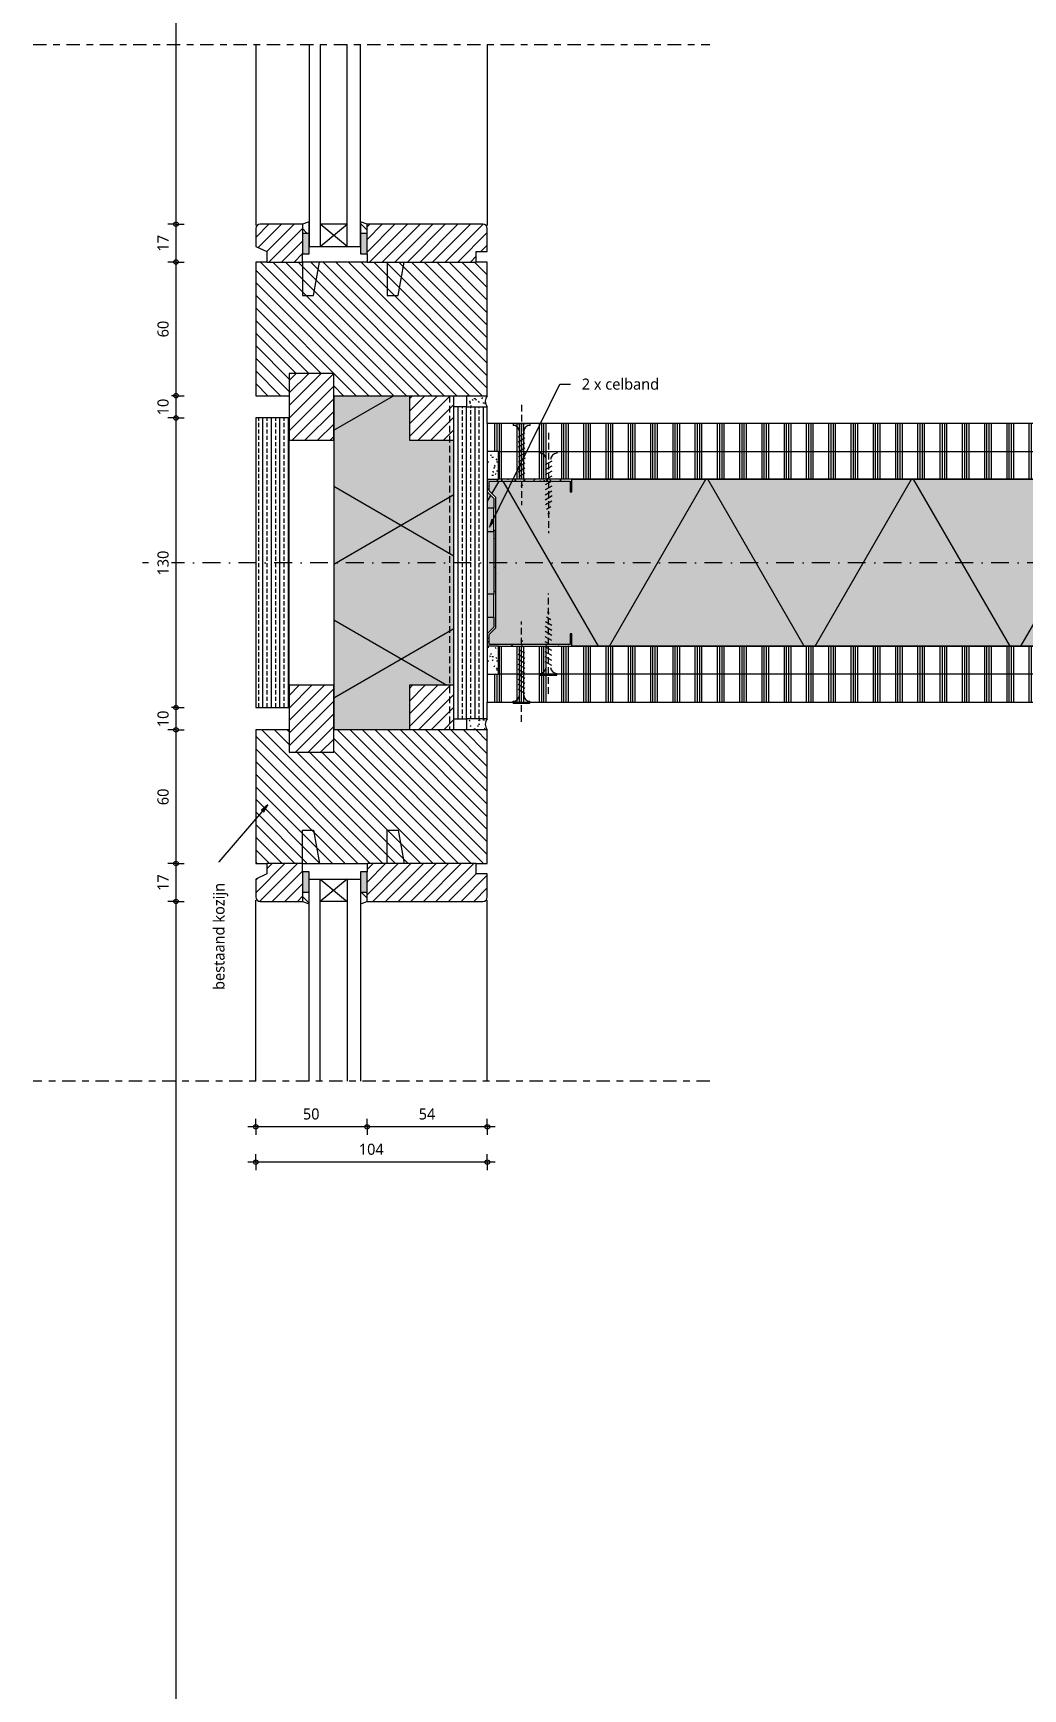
# Model space of a CAD drawing. Header units: millimetres. Extents: x 32900 to 38291, y -18988 to 4133.
# Drawn here: x 32907 to 33351, y -2384 to -1640 of the extents above; entities that cross this region are included whole.
import ezdxf

# ---------------------------------------------------------------- set-up
doc = ezdxf.new("R2010")
doc.units = ezdxf.units.MM
for name, pattern in [('MV_center', [15, 6, -3, 3, -3]), ('MV_hidden_2', [4.5, 3, -1.5]), ('MV_stramien', [16, 8, -4, 0, -4])]:
    doc.linetypes.add(name, pattern=pattern)
for name, color, linetype, lineweight in [('A-ANNO-DIMS', 211, 'Continuous', 13), ('A-ANNO-DIMS-2', 211, 'Continuous', 13), ('A-DETL', 90, 'Continuous', 13), ('A-DETL-GENF', 92, 'Continuous', 18), ('A-DETL-THIN', 151, 'Continuous', 18), ('G-ANNO-TEXT', 231, 'Continuous', 13)]:
    doc.layers.add(name, color=color, linetype=linetype, lineweight=lineweight)
doc.styles.add('Segoe UI', font='segoeui.ttf', dxfattribs={"height": 5})
doc.dimstyles.new('2_5_mm', dxfattribs={"dimscale": 304.8, "dimtxt": 5.23682, "dimasz": 0.006562, "dimexe": 0.011811, "dimexo": 0.0625, "dimgap": 0.005906, "dimtad": 1, "dimdec": 0, "dimzin": 0, "dimdsep": 46, "dimtxsty": 'Segoe UI', "dimblk1": 'DOTBLANK', "dimblk2": 'DOTBLANK', "dimsah": 1, "dimcen": 0.09, "dimdle": 0.011811, "dimazin": 0, "dimtfac": 1, "dimtdec": 4, "dimtix": 1, "dimtmove": 0, "dimatfit": 3, "dimfxl": 0.011811, "dimfxlon": 1, "dimtvp": 1, "dimtfill": 1, "dimtolj": 1, "dimtzin": 0, "dimarcsym": 2})
pattern_1 = [(90, (0, 0), (-3.81, 2e-16), []), (90, (1.905, 0), (-3.81, 2e-16), [1.905, -0.9525])]
pattern_2 = [(0, (0, 0), (8.128, 2.032), [0.67056, -5.425, 0.67056, -5.425, -32.512]), (0, (0, 0), (8.128, 2.032), [-12.192, 0.67056, -11.521, 0.67056, -5.425, -14.224]), (0, (0, 0), (8.128, 2.032), [-30.48, 0.67056, -3.393, 0.67056, -9.489]), (120, (3.048, 1.016), (-5.82376362, 6.02305448), [0.67056, -5.425, 0.67056, -5.425, -32.512]), (120, (3.048, 1.016), (-5.82376362, 6.02305448), [-12.192, 0.67056, -11.521, 0.67056, -5.425, -14.224]), (120, (3.048, 1.016), (-5.82376362, 6.02305448), [-30.48, 0.67056, -3.393, 0.67056, -9.489]), (240, (4.064, 5.08), (-2.30423638, -8.05505448), [0.67056, -5.425, 0.67056, -5.425, -32.512]), (240, (4.064, 5.08), (-2.30423638, -8.05505448), [-12.192, 0.67056, -11.521, 0.67056, -5.425, -14.224]), (240, (4.064, 5.08), (-2.30423638, -8.05505448), [-30.48, 0.67056, -3.393, 0.67056, -9.489])]
pattern_3 = [(45, (0, 0), (-2.82842712, 2.82842712), [])]
pattern_4 = [(135, (0, 0), (-2.82842712, -2.82842712), [])]
pattern_5 = [(90, (4, 0), (-10, 6e-16), []), (90, (5, 0), (-10, 6e-16), []), (90, (6, 0), (-10, 6e-16), []), (90, (7, 0), (-10, 6e-16), [])]

# ---------------------------------------------------------------- blocks, each defined once
blk = doc.blocks.new('42 isolatie - Type 1-3788609-Details ziekenhuis Utiliteitsgebouw')
at = {"layer": 'A-DETL-GENF'}
blk.add_hatch(color=256, dxfattribs=at).paths.add_polyline_path([(150.28, -54.8), (150.28, -20.8), (130.28, -20.8), (130.28, -0.8), (20.28, -0.8), (20.28, -20.8), (0.28, -20.8), (0.28, -54.8), (130.28, -54.8)])
at = {"layer": 'A-DETL-GENF', "lineweight": 13}
h = blk.add_hatch(dxfattribs=at)
h.set_pattern_fill('FP_15', color=256, style=0, pattern_type=2)
h.set_pattern_definition([(300, (0, 0), (-45.033, -26), []), (240, (0, 0), (-45.033, 26), [])])
h.paths.add_polyline_path([(150.28, -54.8), (150.28, -20.8), (130.28, -20.8), (130.28, -0.8), (20.28, -0.8), (20.28, -20.8), (0.28, -20.8), (0.28, -54.8), (130.28, -54.8)])
at = {"layer": 'A-DETL-GENF'}
for p, q in [((130.28, -0.8), (20.28, -0.8)), ((130.28, -0.8), (20.28, -0.8)), ((0.28, -54.8), (20.28, -54.8)), ((20.28, -54.8), (130.28, -54.8)), ((20.28, -54.8), (130.28, -54.8)), ((130.28, -54.8), (150.28, -54.8))]:
    blk.add_line(p, q, dxfattribs=at)
blk = doc.blocks.new('31 dubbel_glas - Type 1-3731713-Details ziekenhuis Utiliteitsgebouw')
at = {"layer": 'A-DETL-GENF', "lineweight": 13}
for p, q in [((0, 0), (0, -23)), ((90.63, 0), (0, 0)), ((90.63, -5), (0, -5)), ((0, -5), (10, -17)), ((0, -17), (10, -5)), ((10, -17), (10, -5)), ((0, -17), (90.63, -17)), ((0, -23), (90.63, -23))]:
    blk.add_line(p, q, dxfattribs=at)
blk = doc.blocks.new('42 isolatie - Type 1-3788374-Details ziekenhuis Utiliteitsgebouw')
at = {"layer": 'A-DETL-GENF'}
h = blk.add_hatch(color=256, dxfattribs=at)
h.paths.add_polyline_path([(38.28, -75.8), (499.65, -75.8), (499.65, -0.8), (38.28, -0.8), (38.28, -6.4), (37.48, -6.4), (37.48, -1.6), (1.08, -1.6), (1.08, -6.07), (4.08, -9.07), (4.08, -67.53), (1.08, -70.53), (1.08, -75), (37.48, -75), (37.48, -70.2), (38.28, -70.2), (38.28, -75)])
h.paths.add_polyline_path([(0.28, -70.2), (3.28, -67.2), (3.28, -62.78), (0.28, -62.78), (0.28, -67.2)])
h.paths.add_polyline_path([(3.28, -52.36), (3.28, -24.24), (0.28, -24.24), (0.28, -52.36), (1.08, -52.36)])
h.paths.add_polyline_path([(3.28, -13.82), (3.28, -9.4), (0.28, -6.4), (0.28, -13.82), (1.08, -13.82)])
at = {"layer": 'A-DETL-GENF', "lineweight": 13}
h = blk.add_hatch(dxfattribs=at)
h.set_pattern_fill('FP_3', color=256, style=0, pattern_type=2)
h.set_pattern_definition([(300, (0, 0), (-69.282, -40), []), (240, (0, 0), (-69.282, 40), [])])
h.paths.add_polyline_path([(38.28, -75.8), (499.65, -75.8), (499.65, -0.8), (38.28, -0.8), (38.28, -6.4), (37.48, -6.4), (37.48, -1.6), (1.08, -1.6), (1.08, -6.07), (4.08, -9.07), (4.08, -67.53), (1.08, -70.53), (1.08, -75), (37.48, -75), (37.48, -70.2), (38.28, -70.2), (38.28, -75)])
h.paths.add_polyline_path([(0.28, -70.2), (3.28, -67.2), (3.28, -62.78), (0.28, -62.78), (0.28, -67.2)])
h.paths.add_polyline_path([(3.28, -52.36), (3.28, -24.24), (0.28, -24.24), (0.28, -52.36), (1.08, -52.36)])
h.paths.add_polyline_path([(3.28, -13.82), (3.28, -9.4), (0.28, -6.4), (0.28, -13.82), (1.08, -13.82)])
at = {"layer": 'A-DETL-GENF'}
for p, q in [((0.28, -6.4), (0.28, -13.82)), ((0.28, -6.4), (0.28, -13.82)), ((499.65, -0.8), (38.28, -0.8)), ((0.28, -24.24), (0.28, -52.36)), ((0.28, -24.24), (0.28, -52.36)), ((0.28, -62.78), (0.28, -70.2)), ((0.28, -62.78), (0.28, -70.2)), ((38.28, -75.8), (499.65, -75.8))]:
    blk.add_line(p, q, dxfattribs=at)
blk = doc.blocks.new('31 dubbel_glas - Type 1-3731714-Details ziekenhuis Utiliteitsgebouw')
at = {"layer": 'A-DETL-GENF', "lineweight": 13}
for p, q in [((0, 23), (90.63, 23)), ((0, 0), (0, 23)), ((0, 17), (90.63, 17)), ((0, 5), (10, 17)), ((0, 17), (10, 5)), ((10, 17), (10, 5)), ((90.63, 5), (0, 5)), ((90.63, 0), (0, 0))]:
    blk.add_line(p, q, dxfattribs=at)
blk = doc.blocks.new('NLRS_00_DI_maskeer - Type 1-4234895-Details ziekenhuis Utiliteitsgebouw')
at = {"layer": 'A-DETL-GENF', "linetype": 'MV_center'}
blk.add_line((204, 0), (-100, 0), dxfattribs=at)
blk = doc.blocks.new('NLRS_00_DI_maskeer - Type 1-4234896-Details ziekenhuis Utiliteitsgebouw')
at = {"layer": 'A-DETL-GENF', "linetype": 'MV_center'}
blk.add_line((-100, 0), (204, 0), dxfattribs=at)
blk = doc.blocks.new('DIMBLOCK155-Details ziekenhuis Utiliteitsgebouw')
at = {"layer": 'A-ANNO-DIMS-2'}
for p, q in [((33056.59, -2131.45), (33056.59, -2127.85)), ((33114.19, -2131.45), (33056.59, -2131.45)), ((33056.59, -2131.45), (33056.59, -2135.05)), ((33110.59, -2131.45), (33110.59, -2127.85)), ((33110.59, -2131.45), (33110.59, -2135.05))]:
    blk.add_line(p, q, dxfattribs=at)
for centre in [(33056.59, -2131.45), (33110.59, -2131.45)]:
    blk.add_circle(centre, 1, dxfattribs=at)
at = {"layer": 'A-ANNO-DIMS-2', "color": 0, "insert": (33079.78, -2123.13), "char_height": 5, "width": 9.1406, "attachment_point": 1, "line_spacing_factor": 1.142579, "style": 'Segoe UI', "bg_fill": 3, "box_fill_scale": 1.25, "bg_fill_color": 9, "bg_fill_true_color": 13158600, "bg_fill_transparency": 0}
blk.add_mtext('54', dxfattribs=at)
blk = doc.blocks.new('_DotBlank')
at = {"color": 0, "linetype": 'ByBlock', "lineweight": -2}
blk.add_line((-0.5, 0), (-1, 0), dxfattribs=at)
blk.add_circle((0, 0), 0.5, dxfattribs=at)
blk = doc.blocks.new('DIMBLOCK156-Details ziekenhuis Utiliteitsgebouw')
at = {"layer": 'A-ANNO-DIMS-2'}
for p, q in [((33056.59, -2131.45), (33002.99, -2131.45)), ((33006.59, -2131.45), (33006.59, -2127.85)), ((33006.59, -2131.45), (33006.59, -2135.05)), ((33056.59, -2131.45), (33056.59, -2127.85)), ((33056.59, -2131.45), (33056.59, -2135.05))]:
    blk.add_line(p, q, dxfattribs=at)
for centre in [(33006.59, -2131.45), (33056.59, -2131.45)]:
    blk.add_circle(centre, 1, dxfattribs=at)
at = {"layer": 'A-ANNO-DIMS-2', "color": 0, "insert": (33027.78, -2123.13), "char_height": 5, "width": 9.1406, "attachment_point": 1, "line_spacing_factor": 1.142579, "style": 'Segoe UI', "bg_fill": 3, "box_fill_scale": 1.25, "bg_fill_color": 9, "bg_fill_true_color": 13158600, "bg_fill_transparency": 0}
blk.add_mtext('50', dxfattribs=at)
blk = doc.blocks.new('DIMBLOCK157-Details ziekenhuis Utiliteitsgebouw')
at = {"layer": 'A-ANNO-DIMS-2'}
for p, q in [((33114.19, -2147.3), (33002.99, -2147.3)), ((33006.59, -2147.3), (33006.59, -2143.7)), ((33006.59, -2147.3), (33006.59, -2150.9)), ((33110.59, -2147.3), (33110.59, -2143.7)), ((33110.59, -2147.3), (33110.59, -2150.9))]:
    blk.add_line(p, q, dxfattribs=at)
for centre in [(33006.59, -2147.3), (33110.59, -2147.3)]:
    blk.add_circle(centre, 1, dxfattribs=at)
at = {"layer": 'A-ANNO-DIMS-2', "color": 0, "insert": (33052.88, -2138.98), "char_height": 5, "width": 13.7109, "attachment_point": 1, "line_spacing_factor": 1.142579, "style": 'Segoe UI', "bg_fill": 3, "box_fill_scale": 1.25, "bg_fill_color": 9, "bg_fill_true_color": 13158600, "bg_fill_transparency": 0}
blk.add_mtext('104', dxfattribs=at)
blk = doc.blocks.new('DIMBLOCK158-Details ziekenhuis Utiliteitsgebouw')
at = {"layer": 'A-ANNO-DIMS-2'}
for p, q in [((32970.77, -1722.62), (32970.77, -1743.22)), ((32970.77, -1726.22), (32967.17, -1726.22)), ((32970.77, -1726.22), (32974.37, -1726.22)), ((32970.77, -1743.22), (32967.17, -1743.22)), ((32970.77, -1743.22), (32974.37, -1743.22))]:
    blk.add_line(p, q, dxfattribs=at)
for centre in [(32970.77, -1726.22), (32970.77, -1743.22)]:
    blk.add_circle(centre, 1, dxfattribs=at)
at = {"layer": 'A-ANNO-DIMS-2', "color": 0, "insert": (32962.45, -1738.53), "char_height": 5, "width": 9.1406, "attachment_point": 1, "rotation": 90, "line_spacing_factor": 1.142579, "style": 'Segoe UI', "bg_fill": 3, "box_fill_scale": 1.25, "bg_fill_color": 9, "bg_fill_true_color": 13158600, "bg_fill_transparency": 0}
blk.add_mtext('17', dxfattribs=at)
blk = doc.blocks.new('DIMBLOCK159-Details ziekenhuis Utiliteitsgebouw')
at = {"layer": 'A-ANNO-DIMS-2'}
for p, q in [((32970.77, -1743.22), (32967.17, -1743.22)), ((32970.77, -1743.22), (32970.77, -1803.22)), ((32970.77, -1743.22), (32974.37, -1743.22)), ((32970.77, -1803.22), (32967.17, -1803.22)), ((32970.77, -1803.22), (32974.37, -1803.22))]:
    blk.add_line(p, q, dxfattribs=at)
for centre in [(32970.77, -1743.22), (32970.77, -1803.22)]:
    blk.add_circle(centre, 1, dxfattribs=at)
at = {"layer": 'A-ANNO-DIMS-2', "color": 0, "insert": (32962.45, -1777.03), "char_height": 5, "width": 9.1406, "attachment_point": 1, "rotation": 90, "line_spacing_factor": 1.142579, "style": 'Segoe UI', "bg_fill": 3, "box_fill_scale": 1.25, "bg_fill_color": 9, "bg_fill_true_color": 13158600, "bg_fill_transparency": 0}
blk.add_mtext('60', dxfattribs=at)
blk = doc.blocks.new('DIMBLOCK160-Details ziekenhuis Utiliteitsgebouw')
at = {"layer": 'A-ANNO-DIMS-2'}
for p, q in [((32970.77, -1803.22), (32967.17, -1803.22)), ((32970.77, -1803.22), (32970.77, -1813.22)), ((32970.77, -1803.22), (32974.37, -1803.22)), ((32970.77, -1813.22), (32967.17, -1813.22)), ((32970.77, -1813.22), (32974.37, -1813.22))]:
    blk.add_line(p, q, dxfattribs=at)
for centre in [(32970.77, -1803.22), (32970.77, -1813.22)]:
    blk.add_circle(centre, 1, dxfattribs=at)
at = {"layer": 'A-ANNO-DIMS-2', "color": 0, "insert": (32962.45, -1812.03), "char_height": 5, "width": 9.1406, "attachment_point": 1, "rotation": 90, "line_spacing_factor": 1.142579, "style": 'Segoe UI', "bg_fill": 3, "box_fill_scale": 1.25, "bg_fill_color": 9, "bg_fill_true_color": 13158600, "bg_fill_transparency": 0}
blk.add_mtext('10', dxfattribs=at)
blk = doc.blocks.new('DIMBLOCK161-Details ziekenhuis Utiliteitsgebouw')
at = {"layer": 'A-ANNO-DIMS-2'}
for p, q in [((32970.77, -1813.22), (32967.17, -1813.22)), ((32970.77, -1813.22), (32970.77, -1943.22)), ((32970.77, -1813.22), (32974.37, -1813.22)), ((32970.77, -1943.22), (32967.17, -1943.22)), ((32970.77, -1943.22), (32974.37, -1943.22))]:
    blk.add_line(p, q, dxfattribs=at)
for centre in [(32970.77, -1813.22), (32970.77, -1943.22)]:
    blk.add_circle(centre, 1, dxfattribs=at)
at = {"layer": 'A-ANNO-DIMS-2', "color": 0, "insert": (32962.45, -1883.94), "char_height": 5, "width": 13.7109, "attachment_point": 1, "rotation": 90, "line_spacing_factor": 1.142579, "style": 'Segoe UI', "bg_fill": 3, "box_fill_scale": 1.25, "bg_fill_color": 9, "bg_fill_true_color": 13158600, "bg_fill_transparency": 0}
blk.add_mtext('130', dxfattribs=at)
blk = doc.blocks.new('DIMBLOCK162-Details ziekenhuis Utiliteitsgebouw')
at = {"layer": 'A-ANNO-DIMS-2'}
for p, q in [((32970.77, -1943.22), (32967.17, -1943.22)), ((32970.77, -1943.22), (32970.77, -1953.22)), ((32970.77, -1943.22), (32974.37, -1943.22)), ((32970.77, -1953.22), (32967.17, -1953.22)), ((32970.77, -1953.22), (32974.37, -1953.22))]:
    blk.add_line(p, q, dxfattribs=at)
for centre in [(32970.77, -1943.22), (32970.77, -1953.22)]:
    blk.add_circle(centre, 1, dxfattribs=at)
at = {"layer": 'A-ANNO-DIMS-2', "color": 0, "insert": (32962.45, -1952.03), "char_height": 5, "width": 9.1406, "attachment_point": 1, "rotation": 90, "line_spacing_factor": 1.142579, "style": 'Segoe UI', "bg_fill": 3, "box_fill_scale": 1.25, "bg_fill_color": 9, "bg_fill_true_color": 13158600, "bg_fill_transparency": 0}
blk.add_mtext('10', dxfattribs=at)
blk = doc.blocks.new('DIMBLOCK163-Details ziekenhuis Utiliteitsgebouw')
at = {"layer": 'A-ANNO-DIMS-2'}
for p, q in [((32970.77, -1953.22), (32967.17, -1953.22)), ((32970.77, -1953.22), (32970.77, -2013.22)), ((32970.77, -1953.22), (32974.37, -1953.22)), ((32970.77, -2013.22), (32967.17, -2013.22)), ((32970.77, -2013.22), (32974.37, -2013.22))]:
    blk.add_line(p, q, dxfattribs=at)
for centre in [(32970.77, -1953.22), (32970.77, -2013.22)]:
    blk.add_circle(centre, 1, dxfattribs=at)
at = {"layer": 'A-ANNO-DIMS-2', "color": 0, "insert": (32962.45, -1987.03), "char_height": 5, "width": 9.1406, "attachment_point": 1, "rotation": 90, "line_spacing_factor": 1.142579, "style": 'Segoe UI', "bg_fill": 3, "box_fill_scale": 1.25, "bg_fill_color": 9, "bg_fill_true_color": 13158600, "bg_fill_transparency": 0}
blk.add_mtext('60', dxfattribs=at)
blk = doc.blocks.new('DIMBLOCK164-Details ziekenhuis Utiliteitsgebouw')
at = {"layer": 'A-ANNO-DIMS-2'}
for p, q in [((32970.77, -2013.22), (32967.17, -2013.22)), ((32970.77, -2013.22), (32970.77, -2033.82)), ((32970.77, -2013.22), (32974.37, -2013.22)), ((32970.77, -2030.22), (32967.17, -2030.22)), ((32970.77, -2030.22), (32974.37, -2030.22))]:
    blk.add_line(p, q, dxfattribs=at)
for centre in [(32970.77, -2013.22), (32970.77, -2030.22)]:
    blk.add_circle(centre, 1, dxfattribs=at)
at = {"layer": 'A-ANNO-DIMS-2', "color": 0, "insert": (32962.45, -2025.53), "char_height": 5, "width": 9.1406, "attachment_point": 1, "rotation": 90, "line_spacing_factor": 1.142579, "style": 'Segoe UI', "bg_fill": 3, "box_fill_scale": 1.25, "bg_fill_color": 9, "bg_fill_true_color": 13158600, "bg_fill_transparency": 0}
blk.add_mtext('17', dxfattribs=at)

msp = doc.modelspace()

# ---------------------------------------------------------------- hatches: boundary and pattern name
at = {"layer": 'A-DETL-GENF', "lineweight": 13}
h = msp.add_hatch(dxfattribs=at)
h.set_pattern_fill('FP_7', color=254, style=0, pattern_type=2)
h.set_pattern_definition(pattern_3)
h.paths.add_polyline_path([(33011.59, -1743.22), (33027.59, -1743.22), (33027.59, -1726.22), (33008.59, -1726.22), (33008.08, -1726.29), (33007.59, -1726.49), (33007.18, -1726.81), (33006.86, -1727.22), (33006.66, -1727.7), (33006.59, -1728.22), (33006.59, -1736.2), (33011.59, -1738.54), (33011.59, -1739.5)])
h = msp.add_hatch(dxfattribs=at)
h.set_pattern_fill('FP_9', color=254, style=0, pattern_type=2)
h.set_pattern_definition(pattern_4)
h.paths.add_polyline_path([(33027.59, -1730.22), (33030.59, -1730.22), (33030.59, -1725.13), (33027.59, -1726.22)])
at = {"layer": 'A-DETL-GENF'}
for points in [[(33030.59, -1739.5), (33030.59, -1730.22), (33027.59, -1730.22), (33027.59, -1739.5)], [(33056.59, -1739.5), (33056.59, -1730.22), (33053.59, -1730.22), (33053.59, -1739.5)], [(33110.59, -1864.16), (33113.59, -1864.16), (33113.59, -1853.74), (33110.59, -1853.74)], [(33113.59, -1902.7), (33113.59, -1892.28), (33110.59, -1892.28), (33110.59, -1902.7)], [(33027.59, -2026.22), (33030.59, -2026.22), (33030.59, -2016.94), (33027.59, -2016.94)], [(33056.59, -2026.22), (33056.59, -2016.94), (33053.59, -2016.94), (33053.59, -2026.22)]]:
    msp.add_hatch(color=9, dxfattribs=at).paths.add_polyline_path(points)
at = {"layer": 'A-DETL-GENF', "lineweight": 13}
h = msp.add_hatch(dxfattribs=at)
h.set_pattern_fill('FP_9', color=254, style=0, pattern_type=2)
h.set_pattern_definition(pattern_4)
h.paths.add_polyline_path([(33056.59, -1730.22), (33056.59, -1726.22), (33053.59, -1725.13), (33053.59, -1730.22)])
h = msp.add_hatch(dxfattribs=at)
h.set_pattern_fill('FP_7', color=254, style=0, pattern_type=2)
h.set_pattern_definition(pattern_3)
h.paths.add_polyline_path([(33056.59, -1743.22), (33105.59, -1743.22), (33105.59, -1738.54), (33110.59, -1738.54), (33110.59, -1728.22), (33110.52, -1727.7), (33110.32, -1727.22), (33110.01, -1726.81), (33109.59, -1726.49), (33109.11, -1726.29), (33108.59, -1726.22), (33056.59, -1726.22), (33056.59, -1739.5)])
h = msp.add_hatch(dxfattribs=at)
h.set_pattern_fill('FP_9', color=254, style=0, pattern_type=2)
h.set_pattern_definition(pattern_4)
h.paths.add_polyline_path([(33105.59, -1803.22), (33110.59, -1803.22), (33110.59, -1743.22), (33006.59, -1743.22), (33006.59, -1803.22), (33021.59, -1803.22), (33021.59, -1793.22), (33041.59, -1793.22), (33041.59, -1803.22), (33056.59, -1803.22)])
h = msp.add_hatch(dxfattribs=at)
h.set_pattern_fill('FP_7', color=254, style=0, pattern_type=2)
h.set_pattern_definition(pattern_3)
h.paths.add_polyline_path([(33021.59, -1823.22), (33041.59, -1823.22), (33041.59, -1793.22), (33021.59, -1793.22)])
h = msp.add_hatch(dxfattribs=at)
h.set_pattern_fill('FP_7', color=254, style=0, pattern_type=2)
h.set_pattern_definition(pattern_3)
h.paths.add_polyline_path([(33075.59, -1823.22), (33095.59, -1823.22), (33095.59, -1803.22), (33075.59, -1803.22)])
h = msp.add_hatch(dxfattribs=at)
h.set_pattern_fill('FP_6', color=254, style=0, pattern_type=2)
h.set_pattern_definition(pattern_2)
h.paths.add_polyline_path([(33110.59, -1808.22), (33110.1, -1807.47), (33109.79, -1806.62), (33109.68, -1805.72), (33109.79, -1804.82), (33110.1, -1803.98), (33110.59, -1803.22), (33101.19, -1803.22), (33101.19, -1808.22)])
h = msp.add_hatch(dxfattribs=at)
h.set_pattern_fill('FP_8', color=250, style=0, pattern_type=2)
h.set_pattern_definition(pattern_1)
h.paths.add_polyline_path([(33006.59, -1943.22), (33021.59, -1943.22), (33021.59, -1813.22), (33006.59, -1813.22), (33006.59, -1933.22)])
h = msp.add_hatch(dxfattribs=at)
h.set_pattern_fill('FP_8', color=250, style=0, pattern_type=2)
h.set_pattern_definition(pattern_1)
h.paths.add_polyline_path([(33101.19, -1948.22), (33110.59, -1948.22), (33110.59, -1808.22), (33095.59, -1808.22), (33095.59, -1948.22)])
h = msp.add_hatch(dxfattribs=at)
h.set_pattern_fill('FP_2', color=254, style=0, pattern_type=2)
h.set_pattern_definition(pattern_5)
h.paths.add_polyline_path([(33115.59, -1828.22), (33609.97, -1828.22), (33609.97, -1815.72), (33110.59, -1815.72), (33110.59, -1828.22)])
h = msp.add_hatch(dxfattribs=at)
h.set_pattern_fill('FP_6', color=254, style=0, pattern_type=2)
h.set_pattern_definition(pattern_2)
h.paths.add_polyline_path([(33110.59, -1840.72), (33115.59, -1840.72), (33115.59, -1828.22), (33110.59, -1828.22)])
h = msp.add_hatch(dxfattribs=at)
h.set_pattern_fill('FP_2', color=254, style=0, pattern_type=2)
h.set_pattern_definition(pattern_5)
h.paths.add_polyline_path([(33147.79, -1840.72), (33609.97, -1840.72), (33609.97, -1828.22), (33115.59, -1828.22), (33115.59, -1840.72)])
h = msp.add_hatch(dxfattribs=at)
h.set_pattern_fill('FP_6', color=254, style=0, pattern_type=2)
h.set_pattern_definition(pattern_2)
h.paths.add_polyline_path([(33148.59, -1915.72), (33148.59, -1910.12), (33147.79, -1910.12), (33147.79, -1914.92), (33111.39, -1914.92), (33111.39, -1910.45), (33114.39, -1907.45), (33114.39, -1848.99), (33111.39, -1845.99), (33111.39, -1841.52), (33147.79, -1841.52), (33147.79, -1846.32), (33148.59, -1846.32), (33148.59, -1840.72), (33110.59, -1840.72), (33110.59, -1846.32), (33113.59, -1849.32), (33113.59, -1907.12), (33110.59, -1910.12), (33110.59, -1915.72), (33115.59, -1915.72)])
h = msp.add_hatch(dxfattribs=at)
h.set_pattern_fill('FP_6', color=254, style=0, pattern_type=2)
h.set_pattern_definition(pattern_2)
h.paths.add_polyline_path([(33110.59, -1928.22), (33115.59, -1928.22), (33115.59, -1915.72), (33110.59, -1915.72)])
h = msp.add_hatch(dxfattribs=at)
h.set_pattern_fill('FP_2', color=254, style=0, pattern_type=2)
h.set_pattern_definition(pattern_5)
h.paths.add_polyline_path([(33609.97, -1928.22), (33609.97, -1915.72), (33115.59, -1915.72), (33115.59, -1928.22), (33148.59, -1928.22)])
h = msp.add_hatch(dxfattribs=at)
h.set_pattern_fill('FP_2', color=254, style=0, pattern_type=2)
h.set_pattern_definition(pattern_5)
h.paths.add_polyline_path([(33609.97, -1940.72), (33609.97, -1928.22), (33110.59, -1928.22), (33110.59, -1940.72), (33115.59, -1940.72)])
h = msp.add_hatch(dxfattribs=at)
h.set_pattern_fill('FP_7', color=254, style=0, pattern_type=2)
h.set_pattern_definition(pattern_3)
h.paths.add_polyline_path([(33041.59, -1963.22), (33041.59, -1933.22), (33021.59, -1933.22), (33021.59, -1963.22), (33041.2, -1963.22)])
h = msp.add_hatch(dxfattribs=at)
h.set_pattern_fill('FP_7', color=254, style=0, pattern_type=2)
h.set_pattern_definition(pattern_3)
h.paths.add_polyline_path([(33075.59, -1953.22), (33095.59, -1953.22), (33095.59, -1933.22), (33075.59, -1933.22)])
h = msp.add_hatch(dxfattribs=at)
h.set_pattern_fill('FP_9', color=254, style=0, pattern_type=2)
h.set_pattern_definition(pattern_4)
h.paths.add_polyline_path([(33105.59, -2013.22), (33110.59, -2013.22), (33110.59, -1953.22), (33041.59, -1953.22), (33041.59, -1963.22), (33021.59, -1963.22), (33021.59, -1953.22), (33006.59, -1953.22), (33006.59, -2013.22), (33056.59, -2013.22)])
h = msp.add_hatch(dxfattribs=at)
h.set_pattern_fill('FP_6', color=254, style=0, pattern_type=2)
h.set_pattern_definition(pattern_2)
h.paths.add_polyline_path([(33101.19, -1953.22), (33110.59, -1953.22), (33110.1, -1952.47), (33109.79, -1951.62), (33109.68, -1950.72), (33109.79, -1949.82), (33110.1, -1948.98), (33110.59, -1948.22), (33101.19, -1948.22)])
h = msp.add_hatch(dxfattribs=at)
h.set_pattern_fill('FP_7', color=254, style=0, pattern_type=2)
h.set_pattern_definition(pattern_3)
h.paths.add_polyline_path([(33027.59, -2030.22), (33027.59, -2013.22), (33011.59, -2013.22), (33011.59, -2017.91), (33006.59, -2020.24), (33006.59, -2028.22), (33006.66, -2028.74), (33006.86, -2029.22), (33007.18, -2029.64), (33007.59, -2029.95), (33008.08, -2030.15), (33008.59, -2030.22)])
h = msp.add_hatch(dxfattribs=at)
h.set_pattern_fill('FP_7', color=254, style=0, pattern_type=2)
h.set_pattern_definition(pattern_3)
h.paths.add_polyline_path([(33108.59, -2030.22), (33109.11, -2030.15), (33109.59, -2029.95), (33110.01, -2029.64), (33110.32, -2029.22), (33110.52, -2028.74), (33110.59, -2028.22), (33110.59, -2017.91), (33105.59, -2017.91), (33105.59, -2013.22), (33056.59, -2013.22), (33056.59, -2030.22)])
h = msp.add_hatch(dxfattribs=at)
h.set_pattern_fill('FP_9', color=254, style=0, pattern_type=2)
h.set_pattern_definition(pattern_4)
h.paths.add_polyline_path([(33030.59, -2031.31), (33030.59, -2026.22), (33027.59, -2026.22), (33027.59, -2030.22)])
h = msp.add_hatch(dxfattribs=at)
h.set_pattern_fill('FP_9', color=254, style=0, pattern_type=2)
h.set_pattern_definition(pattern_4)
h.paths.add_polyline_path([(33053.59, -2031.31), (33056.59, -2030.22), (33056.59, -2026.22), (33053.59, -2026.22)])
at = {"layer": 'G-ANNO-TEXT'}
for points in [[(33111.53, -1862.31), (33113.69, -1859.36), (33112.55, -1858.8)], [(33012.03, -1986.91), (33009.2, -1989.22), (33010.16, -1990.05)]]:
    msp.add_hatch(color=7, dxfattribs=at).paths.add_polyline_path(points)

# ---------------------------------------------------------------- linework, layer by layer
at = {"layer": 'A-DETL', "lineweight": 18}
msp.add_line((32970.77, 3651.86), (32970.77, -18988.14), dxfattribs=at)
at = {"layer": 'A-DETL'}
for p, q in [((33006.59, -1645.6), (33006.59, -1726.81)), ((33110.59, -1645.6), (33110.59, -1726.81)), ((33006.59, -1728.22), (33006.59, -1736.2)), ((33027.59, -1726.22), (33008.59, -1726.22)), ((33030.59, -1725.13), (33027.59, -1726.22)), ((33027.59, -1726.22), (33027.59, -1730.22)), ((33027.59, -1730.22), (33027.59, -1739.5)), ((33027.59, -1730.22), (33030.59, -1730.22)), ((33030.59, -1730.22), (33030.59, -1725.13)), ((33030.59, -1739.5), (33030.59, -1730.22)), ((33053.59, -1725.13), (33053.59, -1730.22)), ((33056.59, -1726.22), (33053.59, -1725.13)), ((33053.59, -1730.22), (33053.59, -1739.5)), ((33053.59, -1730.22), (33056.59, -1730.22)), ((33108.59, -1726.22), (33056.59, -1726.22)), ((33056.59, -1730.22), (33056.59, -1726.22)), ((33056.59, -1739.5), (33056.59, -1730.22)), ((33110.59, -1738.54), (33110.59, -1728.22)), ((33006.59, -1736.2), (33011.59, -1738.54)), ((33011.59, -1738.54), (33011.59, -1743.22)), ((33105.59, -1743.22), (33105.59, -1738.54)), ((33105.59, -1738.54), (33110.59, -1738.54)), ((33011.59, -1743.22), (33006.59, -1743.22)), ((33006.59, -1743.22), (33006.59, -1803.22)), ((33011.59, -1743.22), (33027.59, -1743.22)), ((33027.59, -1743.22), (33027.59, -1739.5)), ((33027.59, -1739.5), (33030.59, -1739.5)), ((33056.59, -1743.22), (33027.59, -1743.22)), ((33027.59, -1743.22), (33027.59, -1758.22)), ((33032.59, -1758.22), (33035.24, -1743.22)), ((33053.59, -1739.5), (33056.59, -1739.5)), ((33056.59, -1739.5), (33056.59, -1743.22)), ((33056.59, -1743.22), (33105.59, -1743.22)), ((33065.59, -1743.22), (33065.59, -1758.22)), ((33070.59, -1758.22), (33073.24, -1743.22)), ((33110.59, -1743.22), (33105.59, -1743.22)), ((33110.59, -1803.22), (33110.59, -1743.22)), ((33027.59, -1758.22), (33032.59, -1758.22)), ((33065.59, -1758.22), (33070.59, -1758.22)), ((33006.59, -1803.22), (33021.59, -1803.22)), ((33041.59, -1803.22), (33110.59, -1803.22)), ((33122.23, -1815.72), (33129.73, -1815.72)), ((33122.23, -1815.72), (33122.23, -1816.57)), ((33127.48, -1820.07), (33124.48, -1821.8)), ((33129.73, -1815.72), (33129.73, -1816.57)), ((33041.59, -1823.22), (33041.59, -1933.22)), ((33115.59, -1828.22), (33110.59, -1828.22)), ((33110.59, -1828.22), (33110.59, -1840.72)), ((33115.59, -1840.72), (33115.59, -1828.22)), ((33127.48, -1822.32), (33124.48, -1824.05)), ((33127.48, -1824.57), (33124.48, -1826.3)), ((33127.48, -1826.82), (33124.48, -1828.55)), ((33134.29, -1828.22), (33141.79, -1828.22)), ((33134.29, -1828.22), (33134.29, -1829.07)), ((33141.79, -1828.22), (33141.79, -1829.07)), ((33127.66, -1831.22), (33124.48, -1833.05)), ((33127.48, -1833.57), (33124.48, -1835.3)), ((33127.48, -1835.82), (33124.48, -1837.55)), ((33127.48, -1829.07), (33124.62, -1830.72)), ((33139.54, -1832.57), (33136.54, -1834.3)), ((33139.54, -1834.82), (33136.54, -1836.55)), ((33110.59, -1840.72), (33115.59, -1840.72)), ((33127.48, -1838.07), (33124.7, -1839.68)), ((33125.6, -1841.52), (33125.14, -1841.79)), ((33127.06, -1840.68), (33126.98, -1840.72)), ((33139.54, -1837.07), (33136.54, -1838.8)), ((33139.54, -1841.57), (33136.54, -1843.3)), ((33139.54, -1839.32), (33137.11, -1840.72)), ((33126.49, -1843.41), (33125.59, -1843.93)), ((33139.54, -1843.82), (33136.54, -1845.55)), ((33139.54, -1846.07), (33136.54, -1847.8)), ((33139.71, -1848.22), (33136.54, -1850.05)), ((33139.54, -1850.57), (33136.75, -1852.18)), ((33113.59, -1853.74), (33110.59, -1853.74)), ((33110.59, -1853.74), (33110.59, -1864.16)), ((33113.59, -1864.16), (33113.59, -1853.74)), ((33139.12, -1853.18), (33137.19, -1854.29)), ((33138.55, -1855.91), (33137.64, -1856.43)), ((33110.59, -1864.16), (33113.59, -1864.16)), ((33110.59, -1892.28), (33110.59, -1902.7)), ((33113.59, -1892.28), (33110.59, -1892.28)), ((33113.59, -1902.7), (33113.59, -1892.28)), ((33110.59, -1902.7), (33113.59, -1902.7)), ((33139.12, -1903.77), (33137.19, -1902.66)), ((33138.55, -1901.04), (33137.64, -1900.52)), ((33139.54, -1908.62), (33136.54, -1906.89)), ((33139.54, -1910.87), (33136.54, -1909.14)), ((33139.54, -1906.37), (33136.75, -1904.76)), ((33115.59, -1915.72), (33110.59, -1915.72)), ((33110.59, -1915.72), (33110.59, -1928.22)), ((33115.59, -1928.22), (33115.59, -1915.72)), ((33127.48, -1918.87), (33124.7, -1917.26)), ((33126.49, -1913.54), (33125.59, -1913.02)), ((33127.06, -1916.27), (33126.11, -1915.72)), ((33139.54, -1913.12), (33136.54, -1911.39)), ((33138.76, -1914.92), (33136.54, -1913.64)), ((33139.54, -1917.62), (33136.54, -1915.89)), ((33127.48, -1921.12), (33124.48, -1919.39)), ((33127.48, -1923.37), (33124.48, -1921.64)), ((33127.66, -1925.72), (33124.48, -1923.89)), ((33139.54, -1919.87), (33136.54, -1918.14)), ((33139.54, -1922.12), (33136.54, -1920.39)), ((33139.54, -1924.37), (33136.54, -1922.64)), ((33110.59, -1928.22), (33115.59, -1928.22)), ((33127.48, -1927.87), (33124.48, -1926.14)), ((33127.48, -1930.12), (33124.48, -1928.39)), ((33127.48, -1932.37), (33124.48, -1930.64)), ((33134.29, -1928.72), (33134.29, -1927.87)), ((33134.29, -1928.72), (33141.79, -1928.72)), ((33141.79, -1928.72), (33141.79, -1927.87)), ((33127.48, -1934.62), (33124.48, -1932.89)), ((33127.48, -1936.87), (33124.48, -1935.14)), ((33122.23, -1941.22), (33122.23, -1940.37)), ((33122.23, -1941.22), (33129.73, -1941.22)), ((33129.73, -1941.22), (33129.73, -1940.37)), ((33021.59, -1953.22), (33006.59, -1953.22)), ((33006.59, -1953.22), (33006.59, -2013.22)), ((33110.59, -1953.22), (33041.59, -1953.22)), ((33110.59, -2013.22), (33110.59, -1953.22)), ((33027.59, -2013.22), (33027.59, -1998.22)), ((33027.59, -1998.22), (33032.59, -1998.22)), ((33032.59, -1998.22), (33035.24, -2013.22)), ((33065.59, -2013.22), (33065.59, -1998.22)), ((33065.59, -1998.22), (33070.59, -1998.22)), ((33070.59, -1998.22), (33073.24, -2013.22)), ((33006.59, -2013.22), (33011.59, -2013.22)), ((33027.59, -2013.22), (33011.59, -2013.22)), ((33011.59, -2013.22), (33011.59, -2017.91)), ((33027.59, -2013.22), (33056.59, -2013.22)), ((33027.59, -2016.94), (33027.59, -2013.22)), ((33105.59, -2013.22), (33056.59, -2013.22)), ((33056.59, -2013.22), (33056.59, -2016.94)), ((33105.59, -2013.22), (33110.59, -2013.22)), ((33105.59, -2017.91), (33105.59, -2013.22)), ((33011.59, -2017.91), (33006.59, -2020.24)), ((33006.59, -2020.24), (33006.59, -2028.22)), ((33030.59, -2016.94), (33027.59, -2016.94)), ((33027.59, -2016.94), (33027.59, -2026.22)), ((33030.59, -2026.22), (33030.59, -2016.94)), ((33056.59, -2016.94), (33053.59, -2016.94)), ((33053.59, -2016.94), (33053.59, -2026.22)), ((33056.59, -2026.22), (33056.59, -2016.94)), ((33110.59, -2017.91), (33105.59, -2017.91)), ((33110.59, -2028.22), (33110.59, -2017.91)), ((33030.59, -2026.22), (33027.59, -2026.22)), ((33027.59, -2026.22), (33027.59, -2030.22)), ((33030.59, -2031.31), (33030.59, -2026.22)), ((33056.59, -2026.22), (33053.59, -2026.22)), ((33053.59, -2026.22), (33053.59, -2031.31)), ((33056.59, -2030.22), (33056.59, -2026.22)), ((33006.59, -2110.85), (33006.59, -2029.64)), ((33008.59, -2030.22), (33027.59, -2030.22)), ((33027.59, -2030.22), (33030.59, -2031.31)), ((33053.59, -2031.31), (33056.59, -2030.22)), ((33056.59, -2030.22), (33108.59, -2030.22)), ((33110.59, -2110.85), (33110.59, -2029.64))]:
    msp.add_line(p, q, dxfattribs=at)
at = {"layer": 'A-DETL', "linetype": 'MV_hidden_2'}
for p, q in [((33093.59, -1803.22), (33093.59, -1953.22)), ((33125.98, -1807.36), (33125.98, -1840.72)), ((33138.04, -1819.86), (33138.04, -1840.72)), ((33125.98, -1841.52), (33125.98, -1852.36)), ((33138.04, -1841.52), (33138.04, -1864.86)), ((33138.04, -1914.92), (33138.04, -1892.08)), ((33125.98, -1914.92), (33125.98, -1904.58)), ((33125.98, -1949.58), (33125.98, -1915.72)), ((33138.04, -1937.08), (33138.04, -1915.72))]:
    msp.add_line(p, q, dxfattribs=at)
at = {"layer": 'A-DETL', "linetype": 'MV_stramien', "lineweight": 18}
msp.add_line((33795.69, -1878.22), (32955.69, -1878.22), dxfattribs=at)
at = {"layer": 'A-DETL'}
for centre, radius, start, end in [((33008.59, -1728.22), 2, 90, 180), ((33108.59, -1728.22), 2, 360, 90), ((33122.23, -1819.32), 2.75, 0, 90), ((33129.73, -1819.32), 2.75, 90, 180), ((33134.29, -1831.82), 2.75, 0, 90), ((33141.79, -1831.82), 2.75, 90, 180), ((33134.29, -1925.12), 2.75, 270, 357.91606), ((33141.79, -1925.12), 2.75, 182.08394, 270), ((33122.23, -1937.62), 2.75, 270, 0), ((33129.73, -1937.62), 2.75, 180, 270), ((33008.59, -2028.22), 2, 180, 270), ((33108.59, -2028.22), 2, 270, 0)]:
    msp.add_arc(centre, radius, start, end, dxfattribs=at)
at = {"layer": 'A-DETL-THIN'}
for p, q in [((33041.59, -1793.22), (33021.59, -1793.22)), ((33021.59, -1793.22), (33021.59, -1823.22)), ((33041.59, -1823.22), (33041.59, -1793.22)), ((33075.59, -1803.22), (33075.59, -1823.22)), ((33095.59, -1823.22), (33095.59, -1803.22)), ((33101.19, -1803.22), (33101.19, -1808.22)), ((33021.59, -1813.22), (33006.59, -1813.22)), ((33006.59, -1813.22), (33006.59, -1943.22)), ((33101.19, -1808.22), (33095.59, -1808.22)), ((33101.19, -1808.22), (33110.59, -1808.22)), ((33110.59, -1815.72), (33110.59, -1808.22)), ((33609.97, -1815.72), (33110.59, -1815.72)), ((33110.59, -1815.72), (33110.59, -1828.22)), ((33021.59, -1933.22), (33021.59, -1823.22)), ((33021.59, -1823.22), (33041.59, -1823.22)), ((33075.59, -1823.22), (33095.59, -1823.22)), ((33115.59, -1828.22), (33609.97, -1828.22)), ((33110.59, -1840.72), (33110.59, -1846.32)), ((33111.39, -1845.99), (33111.39, -1841.52)), ((33111.39, -1841.52), (33147.79, -1841.52)), ((33148.59, -1840.72), (33115.59, -1840.72)), ((33147.79, -1841.52), (33147.79, -1846.32)), ((33148.59, -1840.72), (33609.97, -1840.72)), ((33148.59, -1846.32), (33148.59, -1840.72)), ((33110.59, -1846.32), (33113.59, -1849.32)), ((33114.39, -1848.99), (33111.39, -1845.99)), ((33113.59, -1849.32), (33113.59, -1853.74)), ((33114.39, -1907.45), (33114.39, -1848.99)), ((33147.79, -1846.32), (33148.59, -1846.32)), ((33113.59, -1864.16), (33113.59, -1892.28)), ((33113.59, -1902.7), (33113.59, -1907.12)), ((33113.59, -1907.12), (33110.59, -1910.12)), ((33110.59, -1910.12), (33110.59, -1915.72)), ((33111.39, -1910.45), (33114.39, -1907.45)), ((33148.59, -1910.12), (33147.79, -1910.12)), ((33147.79, -1910.12), (33147.79, -1914.92)), ((33148.59, -1915.72), (33148.59, -1910.12)), ((33111.39, -1914.92), (33111.39, -1910.45)), ((33147.79, -1914.92), (33111.39, -1914.92)), ((33115.59, -1915.72), (33148.59, -1915.72)), ((33609.97, -1915.72), (33148.59, -1915.72)), ((33110.59, -1928.22), (33110.59, -1940.72)), ((33609.97, -1928.22), (33115.59, -1928.22)), ((33041.59, -1933.22), (33021.59, -1933.22)), ((33021.59, -1933.22), (33021.59, -1963.22)), ((33041.59, -1963.22), (33041.59, -1933.22)), ((33095.59, -1933.22), (33075.59, -1933.22)), ((33075.59, -1933.22), (33075.59, -1953.22)), ((33095.59, -1953.22), (33095.59, -1933.22)), ((33006.59, -1943.22), (33021.59, -1943.22)), ((33110.59, -1948.22), (33110.59, -1940.72)), ((33110.59, -1940.72), (33609.97, -1940.72)), ((33095.59, -1948.22), (33101.19, -1948.22)), ((33110.59, -1948.22), (33101.19, -1948.22)), ((33101.19, -1948.22), (33101.19, -1953.22)), ((33021.59, -1963.22), (33041.59, -1963.22))]:
    msp.add_line(p, q, dxfattribs=at)
for centre in [(33113.57, -1805.72), (33113.57, -1950.72)]:
    msp.add_arc(centre, 3.88, 139.93681, 220.06319, dxfattribs=at)
at = {"layer": 'G-ANNO-TEXT', "color": 250}
for p, q in [((33111.53, -1862.31), (33143.21, -1798.02)), ((33143.21, -1798.02), (33148.01, -1798.02)), ((33112.55, -1858.8), (33111.53, -1862.31)), ((33111.53, -1862.31), (33113.69, -1859.36)), ((33113.69, -1859.36), (33112.55, -1858.8)), ((33012.03, -1986.91), (32990.06, -2012.45)), ((33012.03, -1986.91), (33009.2, -1989.22)), ((33009.2, -1989.22), (33010.16, -1990.05)), ((33010.16, -1990.05), (33012.03, -1986.91)), ((32990.06, -2012.45), (32990.06, -2012.58))]:
    msp.add_line(p, q, dxfattribs=at)

# ---------------------------------------------------------------- block references
at = {"layer": 'A-DETL-GENF', "linetype": 'MV_center'}
for name, p in [('NLRS_00_DI_maskeer - Type 1-4234896-Details ziekenhuis Utiliteitsgebouw', (33006.59, -1645.6)), ('NLRS_00_DI_maskeer - Type 1-4234895-Details ziekenhuis Utiliteitsgebouw', (33006.59, -2110.85))]:
    msp.add_blockref(name, p, dxfattribs=at)
at = {"layer": 'A-DETL-GENF', "lineweight": 13}
for name, p, rotation in [('31 dubbel_glas - Type 1-3731713-Details ziekenhuis Utiliteitsgebouw', (33030.59, -1736.22), 90.00000000000026), ('31 dubbel_glas - Type 1-3731714-Details ziekenhuis Utiliteitsgebouw', (33030.59, -2020.22), 269.9999999999935)]:
    msp.add_blockref(name, p, dxfattribs=dict(at, rotation=rotation))
at = {"layer": 'A-DETL-GENF', "rotation": 270}
msp.add_blockref('42 isolatie - Type 1-3788609-Details ziekenhuis Utiliteitsgebouw', (33096.39, -1802.94), dxfattribs=at)
at = {"layer": 'A-DETL-GENF'}
msp.add_blockref('42 isolatie - Type 1-3788374-Details ziekenhuis Utiliteitsgebouw', (33110.31, -1839.92), dxfattribs=at)

# ---------------------------------------------------------------- texts
at = {"layer": 'G-ANNO-TEXT', "color": 7, "insert": (33153.02, -1795.52), "char_height": 5, "width": 42.8101, "attachment_point": 1, "style": 'Segoe UI'}
msp.add_mtext('2 x celband', dxfattribs=at)
at = {"layer": 'G-ANNO-TEXT', "color": 7, "insert": (32987.56, -2069.97), "char_height": 5, "width": 63.4936, "attachment_point": 1, "rotation": 90, "style": 'Segoe UI'}
msp.add_mtext('bestaand kozijn  ', dxfattribs=at)

# ---------------------------------------------------------------- dimensions: what is measured, and where the dimension line sits
at = {"layer": 'A-ANNO-DIMS'}
dim = msp.add_linear_dim(base=(33056.59, -2131.45), p1=(33110.59, -2135.05), p2=(33056.59, -2127.85), dimstyle='2_5_mm', override={"dimpost": '<>', "dimfxl": 54.477885}, dxfattribs=at)
dim.commit()
dim.dimension.update_dxf_attribs({"geometry": 'DIMBLOCK155-Details ziekenhuis Utiliteitsgebouw', "text_midpoint": (33083.59, -2127.11)})

# ---------------------------------------------------------------- next in the draw order: dimensions: what is measured, and where the dimension line sits
dim = msp.add_linear_dim(base=(32970.77, -1743.22), p1=(32974.37, -1726.22), p2=(32974.37, -1743.22), angle=90, dimstyle='2_5_mm', override={"dimpost": '<>', "dimfxl": 17}, dxfattribs=at)
dim.commit()
dim.dimension.update_dxf_attribs({"geometry": 'DIMBLOCK158-Details ziekenhuis Utiliteitsgebouw', "text_midpoint": (32966.42, -1734.72)})
dim = msp.add_linear_dim(base=(33006.59, -2131.45), p1=(33056.59, -2127.85), p2=(33006.59, -2135.05), dimstyle='2_5_mm', override={"dimpost": '<>', "dimfxl": 50.51574}, dxfattribs=at)
dim.commit()
dim.dimension.update_dxf_attribs({"geometry": 'DIMBLOCK156-Details ziekenhuis Utiliteitsgebouw', "text_midpoint": (33031.59, -2127.07)})

# ---------------------------------------------------------------- next in the draw order: dimensions: what is measured, and where the dimension line sits
dim = msp.add_linear_dim(base=(32970.77, -1803.22), p1=(32974.37, -1743.22), p2=(32974.37, -1803.22), angle=90, dimstyle='2_5_mm', override={"dimpost": '<>', "dimfxl": 60}, dxfattribs=at)
dim.commit()
dim.dimension.update_dxf_attribs({"geometry": 'DIMBLOCK159-Details ziekenhuis Utiliteitsgebouw', "text_midpoint": (32966.39, -1773.22)})
dim = msp.add_linear_dim(base=(33006.59, -2147.3), p1=(33110.59, -2150.9), p2=(33006.59, -2150.9), dimstyle='2_5_mm', override={"dimpost": '<>', "dimfxl": 104}, dxfattribs=at)
dim.commit()
dim.dimension.update_dxf_attribs({"geometry": 'DIMBLOCK157-Details ziekenhuis Utiliteitsgebouw', "text_midpoint": (33058.59, -2142.9)})

# ---------------------------------------------------------------- next in the draw order: dimensions: what is measured, and where the dimension line sits
dim = msp.add_linear_dim(base=(32970.77, -1813.22), p1=(32974.37, -1803.22), p2=(32974.37, -1813.22), angle=90, dimstyle='2_5_mm', override={"dimpost": '<>', "dimfxl": 10}, dxfattribs=at)
dim.commit()
dim.dimension.update_dxf_attribs({"geometry": 'DIMBLOCK160-Details ziekenhuis Utiliteitsgebouw', "text_midpoint": (32966.37, -1808.22)})

# ---------------------------------------------------------------- next in the draw order: dimensions: what is measured, and where the dimension line sits
dim = msp.add_linear_dim(base=(32970.77, -1943.22), p1=(32974.37, -1813.22), p2=(32974.37, -1943.22), angle=90, dimstyle='2_5_mm', override={"dimpost": '<>', "dimfxl": 130}, dxfattribs=at)
dim.commit()
dim.dimension.update_dxf_attribs({"geometry": 'DIMBLOCK161-Details ziekenhuis Utiliteitsgebouw', "text_midpoint": (32966.37, -1878.22)})

# ---------------------------------------------------------------- next in the draw order: dimensions: what is measured, and where the dimension line sits
dim = msp.add_linear_dim(base=(32970.77, -1953.22), p1=(32974.37, -1943.22), p2=(32974.37, -1953.22), angle=90, dimstyle='2_5_mm', override={"dimpost": '<>', "dimfxl": 10}, dxfattribs=at)
dim.commit()
dim.dimension.update_dxf_attribs({"geometry": 'DIMBLOCK162-Details ziekenhuis Utiliteitsgebouw', "text_midpoint": (32966.37, -1948.22)})

# ---------------------------------------------------------------- next in the draw order: dimensions: what is measured, and where the dimension line sits
dim = msp.add_linear_dim(base=(32970.77, -2013.22), p1=(32974.37, -1953.22), p2=(32974.37, -2013.22), angle=90, dimstyle='2_5_mm', override={"dimpost": '<>', "dimfxl": 60}, dxfattribs=at)
dim.commit()
dim.dimension.update_dxf_attribs({"geometry": 'DIMBLOCK163-Details ziekenhuis Utiliteitsgebouw', "text_midpoint": (32966.39, -1983.22)})

# ---------------------------------------------------------------- next in the draw order: dimensions: what is measured, and where the dimension line sits
dim = msp.add_linear_dim(base=(32970.77, -2030.22), p1=(32974.37, -2013.22), p2=(32974.37, -2030.22), angle=90, dimstyle='2_5_mm', override={"dimpost": '<>', "dimfxl": 17}, dxfattribs=at)
dim.commit()
dim.dimension.update_dxf_attribs({"geometry": 'DIMBLOCK164-Details ziekenhuis Utiliteitsgebouw', "text_midpoint": (32966.42, -2021.72)})

doc.saveas('drawing.dxf')
